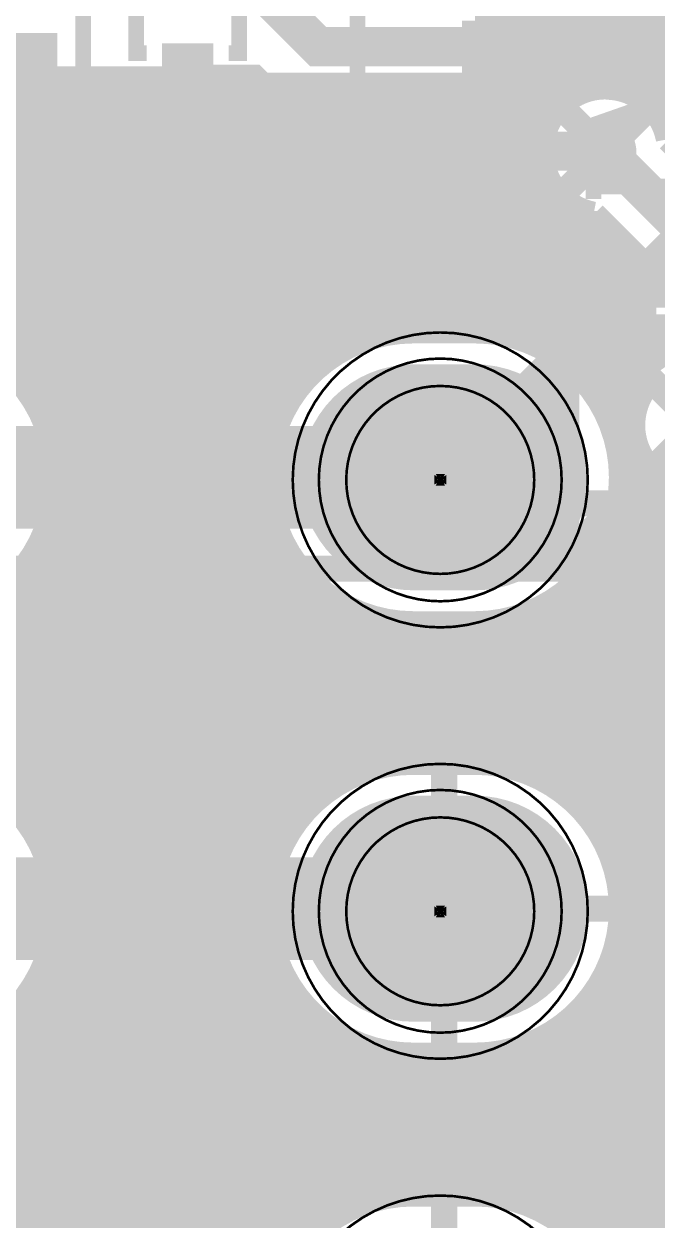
# Model space of a CAD drawing. Extents: x -11 to 221, y -93 to 178.
# Drawn here: x 38.41 to 44.57, y 86.37 to 98.01 of the extents above; entities that cross this region are included whole.
import ezdxf

# ---------------------------------------------------------------- set-up
doc = ezdxf.new("R2010")
doc.units = 0
doc.header["$MEASUREMENT"] = 0
doc.layers.get('0').update_dxf_attribs({"linetype": 'CONTINUOUS'})
for name, color, linetype in [('26-349-0_BOT', 7, 'CONTINUOUS'), ('26-349-0_DRD', 7, 'CONTINUOUS'), ('26-349-0_DRL', 2, 'CONTINUOUS'), ('26-349-0_FAB', 1, 'CONTINUOUS'), ('26-349-0_IN1', 3, 'CONTINUOUS'), ('26-349-0_IN2', 5, 'CONTINUOUS'), ('26-349-0_SMB', 10, 'CONTINUOUS'), ('26-349-0_SMT', 14, 'CONTINUOUS'), ('26-349-0_SPT', 9, 'CONTINUOUS'), ('26-349-0_SST', 12, 'CONTINUOUS'), ('26-349-0_TOP', 11, 'CONTINUOUS'), ('THRUHOLE_TAP', 15, 'CONTINUOUS')]:
    doc.layers.add(name, color=color, linetype=linetype)

# ---------------------------------------------------------------- blocks, each defined once
blk = doc.blocks.new('OBLONG_35')
at = {"const_width": 2.19964}
blk.add_lwpolyline([(0.29972, 0), (-0.29972, 0)], dxfattribs=at)
at = {"const_width": 1.09982}
for points in [[(-0.84963, 0, 1), (0.25019, 0, 1)], [(-0.25019, 0, 1), (0.84963, 0, 1)]]:
    blk.add_lwpolyline(points, format="xyb", close=True, dxfattribs=at)
blk = doc.blocks.new('ROUND_78')
at = {"const_width": 0.29972}
blk.add_lwpolyline([(-0.14986, 0, 1), (0.14986, 0, 1)], format="xyb", close=True, dxfattribs=at)
blk = doc.blocks.new('ROUND_29')
at = {"const_width": 0.90043}
blk.add_lwpolyline([(-0.450214, 0, 1), (0.450214, 0, 1)], format="xyb", close=True, dxfattribs=at)
blk = doc.blocks.new('ROUND_102')
at = {"const_width": 0.10033}
blk.add_lwpolyline([(-0.050164, 0, 1), (0.050164, 0, 1)], format="xyb", close=True, dxfattribs=at)
blk = doc.blocks.new('ROUND_92')
at = {"const_width": 0.0127}
blk.add_lwpolyline([(-0.00635, 0, 1), (0.00635, 0, 1)], format="xyb", close=True, dxfattribs=at)
blk = doc.blocks.new('ROUND_82')
at = {"const_width": 0.29972}
blk.add_lwpolyline([(-0.14986, 0, 1), (0.14986, 0, 1)], format="xyb", close=True, dxfattribs=at)
blk = doc.blocks.new('RECTANGLE_5')
blk.add_solid([(0.63627, 0.51308), (0.63627, -0.51308), (-0.63627, 0.51308), (-0.63627, -0.51308)])
blk = doc.blocks.new('RECTANGLE_18')
blk.add_solid([(0.25019, 0.40005), (0.25019, -0.40005), (-0.25019, 0.40005), (-0.25019, -0.40005)])
blk = doc.blocks.new('ROUND_88')
at = {"const_width": 0.10033}
blk.add_lwpolyline([(-0.050164, 0, 1), (0.050164, 0, 1)], format="xyb", close=True, dxfattribs=at)

msp = doc.modelspace()

# ---------------------------------------------------------------- linework, layer by layer
at = {"layer": '26-349-0_BOT'}
for points, const_width in [([(46.3423, 97.409), (17.145, 97.409)], 0.254), ([(38.4048, 97.409), (38.4048, 94.50832)], 0.254), ([(38.6334, 97.409), (38.6334, 94.11462)], 0.254), ([(38.862, 97.409), (38.862, 50.75936)], 0.254), ([(39.0906, 97.409), (39.0906, 50.83048)], 0.254), ([(39.3192, 97.409), (39.3192, 50.85842)], 0.254), ([(39.5478, 97.409), (39.5478, 50.84826)], 0.254), ([(39.7764, 97.409), (39.7764, 50.79492)], 0.254), ([(40.005, 97.409), (40.005, 50.6984)], 0.254), ([(40.2336, 97.409), (40.2336, 50.54092)], 0.254), ([(40.4622, 97.409), (40.4622, 50.28946)], 0.254), ([(40.6908, 97.409), (40.6908, 49.68748)], 0.254), ([(40.9194, 97.409), (40.9194, 94.234)], 0.254), ([(41.148, 97.409), (41.148, 94.56674)], 0.254), ([(41.3766, 97.409), (41.3766, 94.7674)], 0.254), ([(41.6052, 97.409), (41.6052, 94.89948)], 0.254), ([(41.8338, 97.409), (41.8338, 94.98076)], 0.254), ([(42.0624, 97.409), (42.0624, 95.02394)], 0.254), ([(42.291, 97.409), (42.291, 95.02902)], 0.254), ([(42.5196, 97.409), (42.5196, 95.02902)], 0.254), ([(42.7482, 97.409), (42.7482, 95.02902)], 0.254), ([(42.9768, 97.409), (42.9768, 95.01886)], 0.254), ([(43.2054, 97.409), (43.2054, 94.9706)], 0.254), ([(43.434, 97.409), (43.434, 94.8817)], 0.254), ([(43.6626, 97.409), (43.6626, 97.25406)], 0.254), ([(43.8912, 97.409), (43.8912, 97.37852)], 0.254), ([(44.3484, 97.409), (44.3484, 97.33788)], 0.254), ([(44.577, 97.409), (44.577, 97.14484)], 0.254), ([(43.60926, 97.2058), (17.145, 97.2058)], 0.254), ([(46.3423, 97.2058), (44.5262, 97.2058)], 0.254), ([(43.4721, 96.9772), (17.145, 96.9772)], 0.254), ([(46.3423, 96.9772), (44.6659, 96.9772)], 0.254), ([(44.68622, 96.89084), (45.31868, 96.25838)], 0.254), ([(43.43908, 96.7486), (17.145, 96.7486)], 0.254), ([(44.958, 94.107), (44.958, 95.885), (44.069, 96.774)], 0.381), ([(43.49242, 96.52), (17.145, 96.52)], 0.254), ([(43.6626, 96.2914), (17.145, 96.2914)], 0.254), ([(43.6626, 96.2914), (43.6626, 94.73946)], 0.254), ([(43.8912, 96.16948), (43.8912, 94.52356)], 0.254), ([(43.95216, 96.15424), (44.4373, 95.6691)], 0.254), ([(44.0436, 96.0628), (17.145, 96.0628)], 0.254), ([(44.1198, 95.9866), (44.1198, 94.15018)], 0.254), ([(44.2722, 95.8342), (17.145, 95.8342)], 0.254), ([(44.3484, 95.758), (44.3484, 94.26448)], 0.254), ([(44.4373, 95.6056), (17.145, 95.6056)], 0.254), ([(44.4373, 95.6691), (44.4373, 94.46006)], 0.254), ([(44.4373, 95.377), (30.13456, 95.377)], 0.254), ([(44.4373, 95.1484), (30.67304, 95.1484)], 0.254), ([(42.799, 95.02902), (42.19956, 95.02902)], 0.254), ([(41.65092, 94.9198), (37.84854, 94.9198)], 0.254), ([(44.4373, 94.9198), (43.35018, 94.9198)], 0.254), ([(41.275, 94.6912), (38.22446, 94.6912)], 0.254), ([(44.4373, 94.6912), (43.72356, 94.6912)], 0.254), ([(41.0591, 94.4626), (38.44036, 94.4626)], 0.254), ([(44.4373, 94.4626), (43.93946, 94.4626)], 0.254), ([(40.9194, 94.234), (38.58006, 94.234)], 0.254), ([(44.34078, 94.234), (44.0817, 94.234)], 0.254), ([(40.82796, 94.0054), (38.6715, 94.0054)], 0.254), ([(44.3357, 94.0054), (44.1706, 94.0054)], 0.254), ([(44.3484, 93.94698), (44.3484, 84.5693)], 0.254), ([(40.7797, 93.7768), (38.71976, 93.7768)], 0.254), ([(44.42206, 93.7768), (44.21886, 93.7768)], 0.254), ([(44.577, 93.60408), (44.577, 84.56422)], 0.254), ([(40.77208, 93.5482), (38.72738, 93.5482)], 0.254), ([(44.6659, 93.5482), (44.22902, 93.5482)], 0.254), ([(40.79748, 93.3196), (38.70198, 93.3196)], 0.254), ([(56.5023, 93.3196), (44.20108, 93.3196)], 0.254), ([(38.6334, 93.08338), (38.6334, 89.916)], 0.254), ([(40.86352, 93.091), (38.63594, 93.091)], 0.254), ([(44.1198, 93.05036), (44.1198, 89.94902)], 0.254), ([(56.5023, 93.091), (44.13504, 93.091)], 0.254), ([(40.9194, 92.964), (40.9194, 90.03538)], 0.254), ([(40.97528, 92.8624), (38.52418, 92.8624)], 0.254), ([(56.5023, 92.8624), (44.02582, 92.8624)], 0.254), ([(38.4048, 92.69222), (38.4048, 90.30716)], 0.254), ([(43.8912, 92.67444), (43.8912, 90.3224)], 0.254), ([(41.14546, 92.6338), (38.354, 92.6338)], 0.254), ([(41.148, 92.63126), (41.148, 90.36812)], 0.254), ([(56.5023, 92.6338), (43.8531, 92.6338)], 0.254), ([(41.3766, 92.4306), (41.3766, 90.56878)], 0.254), ([(43.6626, 92.45854), (43.6626, 90.5383)], 0.254), ([(41.4147, 92.4052), (38.08476, 92.4052)], 0.254), ([(43.434, 92.31884), (43.434, 90.68054)], 0.254), ([(56.5023, 92.4052), (43.5864, 92.4052)], 0.254), ([(41.6052, 92.29852), (41.6052, 90.69832)], 0.254), ([(41.8338, 92.21724), (41.8338, 90.78214)], 0.254), ([(43.2054, 92.2274), (43.2054, 90.76944)], 0.254), ([(42.05986, 92.1766), (37.4396, 92.1766)], 0.254), ([(42.0624, 92.1766), (42.0624, 90.82278)], 0.254), ([(42.799, 92.16898), (42.19956, 92.16898)], 0.254), ([(42.291, 92.16898), (42.291, 90.8304)], 0.254), ([(42.5196, 92.16898), (42.5196, 90.8304)], 0.254), ([(42.7482, 92.16898), (42.7482, 90.8304)], 0.254), ([(56.5023, 92.1766), (42.9387, 92.1766)], 0.254), ([(42.9768, 92.17914), (42.9768, 90.8177)], 0.254), ([(45.60062, 91.948), (30.48762, 91.948)], 0.254), ([(45.41012, 91.7194), (17.145, 91.7194)], 0.254), ([(45.34662, 91.4908), (17.145, 91.4908)], 0.254), ([(45.36948, 91.2622), (17.145, 91.2622)], 0.254), ([(45.4914, 91.0336), (17.145, 91.0336)], 0.254), ([(41.9354, 90.805), (37.56406, 90.805)], 0.254), ([(42.799, 90.8304), (42.19956, 90.8304)], 0.254), ([(42.49928, 90.8304), (42.49928, 89.40038)], 0.254), ([(56.44642, 90.805), (43.06316, 90.805)], 0.254), ([(41.38676, 90.5764), (38.1127, 90.5764)], 0.254), ([(56.39308, 90.5764), (43.6118, 90.5764)], 0.254), ([(41.13022, 90.3478), (38.36924, 90.3478)], 0.254), ([(56.4261, 90.3478), (43.87088, 90.3478)], 0.254), ([(40.96512, 90.1192), (38.53434, 90.1192)], 0.254), ([(56.56326, 90.1192), (44.03598, 90.1192)], 0.254), ([(40.8559, 89.8906), (38.64356, 89.8906)], 0.254), ([(57.2643, 89.8906), (44.14266, 89.8906)], 0.254), ([(40.79494, 89.662), (38.70452, 89.662)], 0.254), ([(57.2643, 89.662), (44.20616, 89.662)], 0.254), ([(38.72992, 89.40038), (37.00018, 89.40038)], 0.254), ([(40.76954, 89.4334), (38.72992, 89.4334)], 0.254), ([(40.76954, 89.40038), (42.49928, 89.40038)], 0.254), ([(44.22902, 89.40038), (42.49928, 89.40038)], 0.254), ([(42.49928, 87.97036), (42.49928, 89.40038)], 0.254), ([(57.2643, 89.4334), (44.22902, 89.4334)], 0.254), ([(40.78224, 89.2048), (38.71722, 89.2048)], 0.254), ([(57.2643, 89.2048), (44.21632, 89.2048)], 0.254), ([(40.83304, 88.9762), (38.66642, 88.9762)], 0.254), ([(50.49266, 88.9762), (44.16552, 88.9762)], 0.254), ([(38.6334, 88.88222), (38.6334, 85.71484)], 0.254), ([(44.1198, 88.8492), (44.1198, 85.7504)], 0.254), ([(40.92702, 88.7476), (38.57244, 88.7476)], 0.254), ([(40.9194, 88.76284), (40.9194, 85.83422)], 0.254), ([(50.34026, 88.7476), (44.07154, 88.7476)], 0.254), ([(38.4048, 88.49106), (38.4048, 86.10854)], 0.254), ([(41.07434, 88.519), (38.42512, 88.519)], 0.254), ([(43.8912, 88.47582), (43.8912, 86.12378)], 0.254), ([(50.29708, 88.519), (43.92676, 88.519)], 0.254), ([(41.148, 88.4301), (41.148, 86.16696)], 0.254), ([(41.29786, 88.2904), (38.2016, 88.2904)], 0.254), ([(43.6626, 88.25992), (43.6626, 86.33968)], 0.254), ([(50.34026, 88.2904), (43.70324, 88.2904)], 0.254), ([(41.3766, 88.22944), (41.3766, 86.36762)], 0.254), ([(43.434, 88.11768), (43.434, 86.48192)], 0.254), ([(41.6941, 88.0618), (37.80536, 88.0618)], 0.254), ([(41.6052, 88.0999), (41.6052, 86.4997)], 0.254), ([(41.8338, 88.01608), (41.8338, 86.58098)], 0.254), ([(43.2054, 88.02878), (43.2054, 86.57082)], 0.254), ([(50.49266, 88.0618), (43.30446, 88.0618)], 0.254), ([(42.0624, 87.97544), (42.0624, 86.62416)], 0.254), ([(42.799, 87.97036), (42.19956, 87.97036)], 0.254), ([(42.291, 87.97036), (42.291, 86.62924)], 0.254), ([(42.5196, 87.97036), (42.5196, 86.62924)], 0.254), ([(42.7482, 87.97036), (42.7482, 86.62924)], 0.254), ([(42.9768, 87.98052), (42.9768, 86.61908)], 0.254), ([(57.9755, 87.8332), (17.145, 87.8332)], 0.254), ([(57.9755, 87.6046), (17.145, 87.6046)], 0.254), ([(57.9755, 87.376), (17.145, 87.376)], 0.254), ([(57.9755, 87.1474), (17.145, 87.1474)], 0.254), ([(57.9755, 86.9188), (17.145, 86.9188)], 0.254), ([(57.9755, 86.6902), (17.145, 86.6902)], 0.254), ([(42.799, 86.62924), (42.19956, 86.62924)], 0.254), ([(42.49928, 86.62924), (42.49928, 85.19922)], 0.254), ([(41.52646, 86.4616), (37.973, 86.4616)], 0.254), ([(57.9755, 86.4616), (43.4721, 86.4616)], 0.254)]:
    msp.add_lwpolyline(points, dxfattribs=dict(at, const_width=const_width))
at = {"layer": '26-349-0_BOT', "const_width": 0.254}
for points in [[(44.069, 97.40392, 0.4142136), (43.43908, 96.774)], [(44.68622, 96.89084, 0.3604212), (44.069, 97.40138)], [(43.43908, 96.774, 0.3606326), (43.95216, 96.15424)], [(38.72992, 93.599, 0.4142136), (37.2999, 95.02902)], [(42.19956, 95.02902, 0.4142136), (40.76954, 93.599)], [(44.22902, 93.599, 0.4142136), (42.799, 95.02902)], [(44.4373, 94.46006, 0.1500719), (44.32889, 94.107)], [(44.32808, 94.107, 0.4142136), (44.958, 93.47708)], [(37.2999, 92.16898, 0.4142136), (38.72992, 93.599)], [(40.76954, 93.599, 0.4142136), (42.19956, 92.16898)], [(42.799, 92.16898, 0.4142136), (44.22902, 93.599)], [(38.72992, 89.40038, 0.4142136), (37.2999, 90.8304)], [(42.19956, 90.8304, 0.4142136), (40.76954, 89.40038)], [(44.22902, 89.40038, 0.4142136), (42.799, 90.8304)], [(37.2999, 87.97036, 0.4142136), (38.72992, 89.40038)], [(40.76954, 89.40038, 0.4142136), (42.19956, 87.97036)], [(42.799, 87.97036, 0.4142136), (44.22902, 89.40038)], [(38.72992, 85.19922, 0.4142136), (37.2999, 86.62924)], [(42.19956, 86.62924, 0.4142136), (40.76954, 85.19922)], [(44.22902, 85.19922, 0.4142136), (42.799, 86.62924)]]:
    msp.add_lwpolyline(points, format="xyb", dxfattribs=at)
at = {"layer": '26-349-0_DRD', "const_width": 0.254}
for points in [[(43.053, 100.076), (43.053, 97.536)], [(45.593, 100.076), (43.053, 97.536)], [(42.799, 98.044), (42.799, 95.504)], [(45.339, 98.044), (42.799, 98.044)], [(45.339, 98.044), (42.799, 95.504)], [(45.339, 95.504), (42.799, 98.044)], [(43.053, 97.536), (45.593, 97.536)], [(42.799, 95.504), (45.339, 95.504)], [(43.688, 95.377), (43.688, 92.837)], [(46.228, 95.377), (43.688, 95.377)], [(46.228, 95.377), (43.688, 92.837)], [(46.228, 92.837), (43.688, 95.377)], [(42.24528, 94.234), (41.86428, 93.853)], [(42.75328, 94.234), (42.24528, 94.234)], [(43.13428, 93.853), (42.75328, 94.234)], [(41.86428, 93.853), (41.86428, 93.345)], [(43.13428, 93.345), (43.13428, 93.853)], [(41.86428, 93.345), (42.24528, 92.964)], [(42.75328, 92.964), (43.13428, 93.345)], [(42.24528, 92.964), (42.75328, 92.964)], [(43.688, 92.837), (46.228, 92.837)], [(42.24528, 90.03538), (41.86428, 89.65438)], [(42.75328, 90.03538), (42.24528, 90.03538)], [(43.13428, 89.65438), (42.75328, 90.03538)], [(41.86428, 89.65438), (41.86428, 89.14638)], [(43.13428, 89.14638), (43.13428, 89.65438)], [(41.86428, 89.14638), (42.24528, 88.76538)], [(42.75328, 88.76538), (43.13428, 89.14638)], [(42.24528, 88.76538), (42.75328, 88.76538)]]:
    msp.add_lwpolyline(points, dxfattribs=at)
at = {"layer": '26-349-0_FAB'}
for points, const_width in [([(-7.62, 142.24), (-7.62, 102.87), (17.78, 102.87), (17.78, 93.345), (55.88, 93.345), (55.88, 55.245), (48.895, 55.245), (48.895, -6.985), (109.22, -6.985), (109.22, 45.72), (66.04, 45.72), (66.04, 142.875), (33.655, 142.875), (27.94, 148.59), (27.94, 152.4), (11.43, 152.4), (11.43, 142.24), (-7.62, 142.24)], 0.254), ([(42.46118, 93.5736), (42.48658, 93.53042), (42.43832, 93.53042), (42.46118, 93.5736), (42.418, 93.55074), (42.418, 93.599), (42.46118, 93.5736), (42.43832, 93.61932), (42.48658, 93.61932), (42.46118, 93.5736), (42.5069, 93.599), (42.5069, 93.55074), (42.46118, 93.5736)], 0.0254), ([(17.78, 88.9), (17.78, 41.275), (47.625, 41.275), (47.625, 56.515), (55.245, 56.515), (55.245, 92.71), (17.78, 92.71), (17.78, 88.9)], 0.254), ([(42.46118, 89.37498), (42.48658, 89.32926), (42.43832, 89.32926), (42.46118, 89.37498), (42.418, 89.34958), (42.418, 89.40038), (42.46118, 89.37498), (42.43832, 89.41816), (42.48658, 89.41816), (42.46118, 89.37498), (42.5069, 89.40038), (42.5069, 89.34958), (42.46118, 89.37498)], 0.0254)]:
    msp.add_lwpolyline(points, dxfattribs=dict(at, const_width=const_width))
at = {"layer": '26-349-0_FAB', "const_width": 0.0254}
for points in [[(42.46118, 95.0087, 0.4142136), (41.02608, 93.5736)], [(43.89628, 93.5736, 0.4142136), (42.46118, 95.0087)], [(42.46118, 94.7547, 0.4142136), (41.28008, 93.5736)], [(43.64228, 93.5736, 0.4142136), (42.46118, 94.7547)], [(42.46118, 94.488, 0.4142136), (41.54678, 93.5736)], [(43.37558, 93.5736, 0.4142136), (42.46118, 94.488)], [(41.02608, 93.5736, 0.4142136), (42.46118, 92.1385)], [(41.28008, 93.5736, 0.4142136), (42.46118, 92.3925)], [(41.54678, 93.5736, 0.4142136), (42.46118, 92.6592)], [(42.46118, 92.6592, 0.4142136), (43.37558, 93.5736)], [(42.46118, 92.1385, 0.4142136), (43.89628, 93.5736)], [(42.46118, 92.3925, 0.4142136), (43.64228, 93.5736)], [(42.46118, 90.81008, 0.4142136), (41.02608, 89.37498)], [(43.89628, 89.37498, 0.4142136), (42.46118, 90.81008)], [(42.46118, 90.55608, 0.4142136), (41.28008, 89.37498)], [(43.64228, 89.37498, 0.4142136), (42.46118, 90.55608)], [(42.46118, 90.28938, 0.4142136), (41.54678, 89.37498)], [(43.37558, 89.37498, 0.4142136), (42.46118, 90.28938)], [(41.02608, 89.37498, 0.4142136), (42.46118, 87.93988)], [(41.28008, 89.37498, 0.4142136), (42.46118, 88.19388)], [(41.54678, 89.37498, 0.4142136), (42.46118, 88.46058)], [(42.46118, 88.46058, 0.4142136), (43.37558, 89.37498)], [(42.46118, 87.93988, 0.4142136), (43.89628, 89.37498)], [(42.46118, 88.19388, 0.4142136), (43.64228, 89.37498)], [(42.46118, 86.60892, 0.4142136), (41.02608, 85.17382)], [(43.89628, 85.17382, 0.4142136), (42.46118, 86.60892)]]:
    msp.add_lwpolyline(points, format="xyb", dxfattribs=at)
at = {"layer": '26-349-0_SST'}
for points, const_width in [([(37.211, 100.203), (37.211, 96.647), (38.989, 96.647), (38.989, 100.203), (37.211, 100.203)], 0.1524), ([(43.434, 96.012), (43.434, 99.568), (41.656, 99.568), (41.656, 96.012), (43.434, 96.012)], 0.1524), ([(39.60622, 99.1235), (39.50462, 99.1235), (39.50462, 97.7265), (39.60622, 97.7265)], 0.1524), ([(40.40378, 97.7265), (40.50538, 97.7265), (40.50538, 99.1235), (40.40378, 99.1235)], 0.1524), ([(44.46016, 97.50298), (44.46016, 97.14738), (44.63034, 97.028), (44.80052, 97.028), (44.96816, 97.14738), (44.96816, 97.50298), (43.95216, 97.50298)], 0.1524), ([(44.46016, 97.2058), (43.95216, 97.028)], 0.1524), ([(39.41826, 96.7994), (39.41826, 96.4438), (39.75608, 96.32442), (40.0939, 96.32442), (40.43426, 96.4438), (40.43426, 96.7994)], 0.1524), ([(39.41826, 96.73844), (40.43426, 96.73844)], 0.1524), ([(43.95216, 96.30918), (43.95216, 96.5454)], 0.1524), ([(43.95216, 96.42856), (44.96816, 96.42856), (44.80052, 96.5454)], 0.1524), ([(39.41826, 95.48622), (39.41826, 95.9612), (40.0939, 95.48622), (40.26408, 95.48622), (40.43426, 95.54464), (40.43426, 95.90024), (40.26408, 95.9612)], 0.1524), ([(43.95216, 95.82658), (44.96816, 95.47098), (44.96816, 95.94596)], 0.1524), ([(44.12234, 95.10776), (43.95216, 95.0468), (43.95216, 94.6912), (44.12234, 94.63278), (44.46016, 94.63278), (44.63034, 94.75216), (44.63034, 95.10776), (44.96816, 95.10776), (44.96816, 94.63278)], 0.1524), ([(36.29914, 93.599), (42.49928, 93.599)], 1.00076), ([(36.29914, 89.40038), (42.49928, 89.40038)], 1.00076), ([(44.8818, 88.5063), (44.82338, 88.33866), (44.46778, 88.33866), (44.40936, 88.5063), (44.40936, 89.18448), (44.46778, 89.35466), (44.82338, 89.35466), (44.8818, 89.18448)], 0.1524)]:
    msp.add_lwpolyline(points, dxfattribs=dict(at, const_width=const_width))
at = {"layer": '26-349-0_TOP'}
for points, const_width in [([(48.006, 97.79), (41.275, 97.79), (40.005, 99.06), (40.005, 99.42576)], 0.381), ([(40.005, 97.42424), (39.98976, 97.409), (38.1, 97.409)], 0.381), ([(42.545, 96.774), (41.275, 96.774), (40.62476, 97.42424), (40.005, 97.42424)], 0.381), ([(50.8, 97.0788), (50.673, 96.901), (50.546, 97.028), (45.92828, 97.028), (42.49928, 93.599)], 0.381), ([(39.16934, 96.7867), (39.16934, 96.46412)], 0.254), ([(39.32428, 96.7867), (39.16934, 96.7867)], 0.254), ([(39.32428, 96.7486), (39.16934, 96.7486)], 0.254), ([(39.3192, 96.7867), (39.3192, 90.99804)], 0.254), ([(39.32428, 96.7867), (39.32428, 96.59366)], 0.254), ([(44.069, 96.774), (42.545, 96.774)], 0.381), ([(40.64762, 96.52), (39.16934, 96.52)], 0.254), ([(40.57396, 96.59366), (39.32428, 96.59366)], 0.254), ([(39.5478, 96.59366), (39.5478, 91.22664)], 0.254), ([(39.7764, 96.59366), (39.7764, 91.45524)], 0.254), ([(40.005, 96.59366), (40.005, 91.68384)], 0.254), ([(40.2336, 96.59366), (40.2336, 91.9099)], 0.254), ([(40.4622, 96.59366), (40.4622, 92.0369)], 0.254), ([(40.57396, 96.59366), (40.8305, 96.33966)], 0.254), ([(39.16934, 96.46412), (37.1983, 96.46412)], 0.254), ([(38.4048, 96.46412), (38.4048, 94.66072)], 0.254), ([(38.6334, 96.46412), (38.6334, 94.35338)], 0.254), ([(38.862, 96.46412), (38.862, 88.00084)], 0.254), ([(39.0906, 96.46412), (39.0906, 90.74404)], 0.254), ([(40.6908, 96.47682), (40.6908, 93.85808)], 0.254), ([(40.8813, 96.2914), (37.1983, 96.2914)], 0.254), ([(40.9194, 96.26346), (40.9194, 94.43974)], 0.254), ([(41.148, 96.1644), (41.148, 94.71152)], 0.254), ([(41.47566, 96.1517), (41.275, 96.1517)], 0.254), ([(41.3766, 96.1517), (41.3766, 94.89186)], 0.254), ([(41.47566, 96.1517), (41.47566, 95.82912)], 0.254), ([(43.61434, 96.1517), (43.61434, 95.82912)], 0.254), ([(43.68292, 96.1517), (43.61434, 96.1517)], 0.254), ([(43.6626, 96.1517), (43.6626, 95.64116)], 0.254), ([(41.47566, 96.0628), (37.1983, 96.0628)], 0.254), ([(44.06392, 96.04248), (43.11904, 95.0976)], 0.254), ([(43.89628, 96.0628), (43.61434, 96.0628)], 0.254), ([(43.8912, 96.0628), (43.8912, 95.86976)], 0.254), ([(43.85564, 95.8342), (37.1983, 95.8342)], 0.254), ([(43.61434, 95.82912), (41.47566, 95.82912)], 0.254), ([(41.6052, 95.82912), (41.6052, 95.01124)], 0.254), ([(41.8338, 95.82912), (41.8338, 95.08744)], 0.254), ([(42.0624, 95.82912), (42.0624, 95.12554)], 0.254), ([(42.291, 95.82912), (42.291, 95.13062)], 0.254), ([(42.5196, 95.82912), (42.5196, 95.13062)], 0.254), ([(42.7482, 95.82912), (42.7482, 95.13062)], 0.254), ([(42.9768, 95.82912), (42.9768, 95.12046)], 0.254), ([(43.2054, 95.82912), (43.2054, 95.18396)], 0.254), ([(43.434, 95.82912), (43.434, 95.41256)], 0.254), ([(43.62704, 95.6056), (37.1983, 95.6056)], 0.254), ([(43.3959, 95.377), (37.1983, 95.377)], 0.254), ([(43.1673, 95.1484), (37.1983, 95.1484)], 0.254), ([(42.799, 95.13062), (42.19956, 95.13062)], 0.254), ([(41.42232, 94.9198), (38.07714, 94.9198)], 0.254), ([(41.12514, 94.6912), (38.37432, 94.6912)], 0.254), ([(40.93464, 94.4626), (38.56482, 94.4626)], 0.254), ([(40.8051, 94.234), (38.69436, 94.234)], 0.254), ([(40.72382, 94.0054), (38.77564, 94.0054)], 0.254), ([(40.6781, 93.7768), (38.82136, 93.7768)], 0.254), ([(40.67048, 93.5482), (38.82898, 93.5482)], 0.254), ([(40.69334, 93.3196), (38.80612, 93.3196)], 0.254), ([(40.6908, 93.33992), (40.6908, 92.0623)], 0.254), ([(52.52466, 90.51036), (52.578, 90.5637), (52.578, 91.44), (51.054, 92.964), (44.958, 92.964), (43.434, 91.44), (40.64, 91.44), (39.624, 90.424), (39.624, 87.884), (37.00018, 85.26018), (37.00018, 85.19922)], 0.381), ([(40.7543, 93.091), (38.74516, 93.091)], 0.254), ([(38.6334, 92.84716), (38.6334, 90.15222)], 0.254), ([(40.85844, 92.8624), (38.64102, 92.8624)], 0.254), ([(40.9194, 92.7608), (40.9194, 92.0623)], 0.254), ([(38.4048, 92.53982), (38.4048, 90.45956)], 0.254), ([(41.01084, 92.6338), (38.48862, 92.6338)], 0.254), ([(41.148, 92.48648), (41.148, 92.0623)], 0.254), ([(41.24198, 92.4052), (38.25748, 92.4052)], 0.254), ([(41.3766, 92.30868), (41.3766, 92.0623)], 0.254), ([(45.21454, 92.3417), (43.8785, 91.00566)], 0.254), ([(41.63314, 92.1766), (37.86632, 92.1766)], 0.254), ([(41.6052, 92.1893), (41.6052, 92.0623)], 0.254), ([(41.8338, 92.1131), (41.8338, 92.0623)], 0.254), ([(43.24858, 92.13596), (43.17492, 92.0623)], 0.254), ([(43.2054, 92.12326), (43.2054, 92.09024)], 0.254), ([(43.17492, 92.0623), (40.64, 92.0623)], 0.254), ([(42.799, 92.06738), (42.19956, 92.06738)], 0.254), ([(40.27932, 91.948), (30.70098, 91.948)], 0.254), ([(40.20058, 91.87942), (39.18966, 90.8685)], 0.254), ([(40.03802, 91.7194), (30.13964, 91.7194)], 0.254), ([(44.577, 91.70162), (44.577, 87.11184)], 0.254), ([(45.29836, 91.7194), (44.59224, 91.7194)], 0.254), ([(39.80942, 91.4908), (17.145, 91.4908)], 0.254), ([(44.3484, 91.47302), (44.3484, 87.34044)], 0.254), ([(45.24502, 91.4908), (44.36364, 91.4908)], 0.254), ([(39.58082, 91.2622), (17.145, 91.2622)], 0.254), ([(45.2628, 91.2622), (44.13504, 91.2622)], 0.254), ([(44.1198, 91.24442), (44.1198, 90.17508)], 0.254), ([(39.35222, 91.0336), (17.145, 91.0336)], 0.254), ([(45.3644, 91.0336), (43.90644, 91.0336)], 0.254), ([(43.8912, 91.01582), (43.8912, 90.4748)], 0.254), ([(39.13124, 90.805), (37.90696, 90.805)], 0.254), ([(40.89654, 90.8177), (40.2463, 90.16492)], 0.254), ([(41.5925, 90.805), (40.88384, 90.805)], 0.254), ([(41.62044, 90.8177), (40.89654, 90.8177)], 0.254), ([(40.9194, 90.8177), (40.9194, 90.23858)], 0.254), ([(41.148, 90.8177), (41.148, 90.5129)], 0.254), ([(41.3766, 90.8177), (41.3766, 90.6907)], 0.254), ([(43.434, 90.8177), (43.37812, 90.8177)], 0.254), ([(45.61078, 90.805), (43.4086, 90.805)], 0.254), ([(43.6626, 90.86088), (43.6626, 90.6653)], 0.254), ([(39.01948, 90.5764), (38.28034, 90.5764)], 0.254), ([(41.21912, 90.5764), (40.65524, 90.5764)], 0.254), ([(40.6908, 90.60942), (40.6908, 89.65692)], 0.254), ([(46.2788, 90.5764), (43.77944, 90.5764)], 0.254), ([(39.0017, 90.3478), (38.50132, 90.3478)], 0.254), ([(39.0017, 90.424), (39.0017, 88.14054)], 0.254), ([(40.99814, 90.3478), (40.42664, 90.3478)], 0.254), ([(40.4622, 90.38082), (40.4622, 87.31504)], 0.254), ([(46.2788, 90.3478), (44.00296, 90.3478)], 0.254), ([(39.0017, 90.1192), (38.65118, 90.1192)], 0.254), ([(40.2463, 90.16492), (40.2463, 87.884)], 0.254), ([(40.84828, 90.1192), (40.2463, 90.1192)], 0.254), ([(49.9237, 90.1192), (44.15028, 90.1192)], 0.254), ([(39.0017, 89.8906), (38.75024, 89.8906)], 0.254), ([(40.74922, 89.8906), (40.2463, 89.8906)], 0.254), ([(46.93412, 89.8906), (44.24934, 89.8906)], 0.254), ([(39.0017, 89.662), (38.80866, 89.662)], 0.254), ([(40.6908, 89.662), (40.2463, 89.662)], 0.254), ([(46.93412, 89.662), (44.30776, 89.662)], 0.254), ([(38.83152, 89.40038), (37.00018, 89.40038)], 0.254), ([(39.0017, 89.4334), (38.83152, 89.4334)], 0.254), ([(40.66794, 89.4334), (40.2463, 89.4334)], 0.254), ([(40.66794, 89.40038), (42.49928, 89.40038)], 0.254), ([(44.33062, 89.40038), (42.49928, 89.40038)], 0.254), ([(46.93412, 89.4334), (44.33062, 89.4334)], 0.254), ([(39.0017, 89.2048), (38.81882, 89.2048)], 0.254), ([(40.68064, 89.2048), (40.2463, 89.2048)], 0.254), ([(46.93412, 89.2048), (44.31792, 89.2048)], 0.254), ([(40.6908, 89.1413), (40.6908, 87.54364)], 0.254), ([(39.0017, 88.9762), (38.77056, 88.9762)], 0.254), ([(40.7289, 88.9762), (40.2463, 88.9762)], 0.254), ([(46.93412, 88.9762), (44.2722, 88.9762)], 0.254), ([(39.0017, 88.7476), (38.6842, 88.7476)], 0.254), ([(40.81526, 88.7476), (40.2463, 88.7476)], 0.254), ([(46.93412, 88.7476), (44.18584, 88.7476)], 0.254), ([(38.6334, 88.646), (38.6334, 87.77224)], 0.254), ([(44.1198, 88.62314), (44.1198, 87.56904)], 0.254), ([(39.0017, 88.519), (38.55212, 88.519)], 0.254), ([(40.94734, 88.519), (40.2463, 88.519)], 0.254), ([(40.9194, 88.55964), (40.9194, 87.77224)], 0.254), ([(46.93412, 88.519), (44.05376, 88.519)], 0.254), ([(39.0017, 88.2904), (38.35654, 88.2904)], 0.254), ([(38.4048, 88.33866), (38.4048, 87.54364)], 0.254), ([(41.14292, 88.2904), (40.2463, 88.2904)], 0.254), ([(41.148, 88.28532), (41.148, 87.94242)], 0.254), ([(46.93412, 88.2904), (43.85564, 88.2904)], 0.254), ([(43.8912, 88.32342), (43.8912, 87.79764)], 0.254), ([(39.0017, 88.14054), (37.5666, 86.70798)], 0.254), ([(43.6626, 88.13292), (43.6626, 87.95512)], 0.254), ([(38.92042, 88.0618), (38.04412, 88.0618)], 0.254), ([(41.45534, 88.0618), (40.2463, 88.0618)], 0.254), ([(41.3766, 88.10752), (41.3766, 87.9983)], 0.254), ([(46.93412, 88.0618), (43.54576, 88.0618)], 0.254), ([(41.58234, 87.9983), (41.402, 87.9983)], 0.254), ([(38.69182, 87.8332), (17.145, 87.8332)], 0.254), ([(40.96258, 87.81542), (38.77056, 85.62594)], 0.254), ([(40.98036, 87.8332), (40.24376, 87.8332)], 0.254), ([(50.673, 87.8332), (43.85564, 87.8332)], 0.254), ([(43.87342, 87.81542), (44.96054, 86.7283)], 0.254), ([(40.2336, 87.75954), (40.2336, 87.08644)], 0.254), ([(38.46322, 87.6046), (17.145, 87.6046)], 0.254), ([(40.74922, 87.6046), (40.18026, 87.6046)], 0.254), ([(58.928, 87.6046), (44.08424, 87.6046)], 0.254), ([(37.00018, 81.0006), (38.735, 82.73542), (38.735, 84.709), (41.402, 87.376), (43.434, 87.376), (44.704, 86.106), (50.419, 86.106), (52.52466, 84.00034), (52.52466, 82.25536)], 0.381), ([(40.06342, 87.44458), (38.61054, 85.9917)], 0.254), ([(40.52062, 87.376), (39.99484, 87.376)], 0.254), ([(40.005, 87.38362), (40.005, 86.85784)], 0.254), ([(58.928, 87.376), (44.31284, 87.376)], 0.254), ([(40.29202, 87.1474), (39.76624, 87.1474)], 0.254), ([(39.7764, 87.15502), (39.7764, 86.62924)], 0.254), ([(58.928, 87.1474), (44.54144, 87.1474)], 0.254), ([(40.06342, 86.9188), (39.53764, 86.9188)], 0.254), ([(39.5478, 86.92642), (39.5478, 86.40064)], 0.254), ([(39.83482, 86.6902), (39.30904, 86.6902)], 0.254), ([(39.3192, 86.69782), (39.3192, 86.17204)], 0.254), ([(39.60622, 86.4616), (39.08044, 86.4616)], 0.254), ([(39.0906, 86.46922), (39.0906, 85.94344)], 0.254)]:
    msp.add_lwpolyline(points, dxfattribs=dict(at, const_width=const_width))
at = {"layer": '26-349-0_TOP', "const_width": 0.254}
for points in [[(40.83558, 96.33458, 0.1989124), (41.275, 96.15257)], [(43.68292, 96.1517, 0.1379516), (44.06391, 96.04168)], [(38.83152, 93.599, 0.4142136), (37.2999, 95.13062)], [(42.19956, 95.13062, 0.4142136), (40.66794, 93.599)], [(43.11904, 95.0976, 0.0526482), (42.799, 95.13139)], [(37.2999, 92.06738, 0.4142136), (38.83152, 93.599)], [(40.66794, 93.599, 0.4142136), (42.19956, 92.06738)], [(42.799, 92.06738, 0.0746712), (43.24889, 92.13494)], [(40.64, 92.0623, 0.198913), (40.19997, 91.88003)], [(38.83152, 89.40038, 0.4142136), (37.2999, 90.932)], [(43.434, 90.8177, 0.1989118), (43.87403, 90.99997)], [(43.434, 90.8177, 0.1989118), (43.87403, 90.99997)], [(39.18458, 90.86342, 0.1989124), (39.00257, 90.424)], [(39.18458, 90.86342, 0.1989124), (39.00257, 90.424)], [(41.62044, 90.8177, 0.3046573), (40.66794, 89.40038)], [(44.33062, 89.40038, 0.3046575), (43.37812, 90.8177)], [(37.2999, 87.86876, 0.4142136), (38.83152, 89.40038)], [(40.66794, 89.40038, 0.2973533), (41.58234, 87.9983)], [(43.41876, 87.9983, 0.2969413), (44.33316, 89.40038)], [(40.06342, 87.44458, 0.1989124), (40.24543, 87.884)], [(41.402, 87.9983, 0.198913), (40.96197, 87.81603)], [(41.402, 87.9983, 0.198913), (40.96197, 87.81603)], [(43.87342, 87.81542, 0.1989124), (43.434, 87.99743)]]:
    msp.add_lwpolyline(points, format="xyb", dxfattribs=at)

# ---------------------------------------------------------------- block references
at = {"layer": '26-349-0_BOT'}
for name, p in [('ROUND_78', (44.069, 96.774)), ('OBLONG_35', (42.49928, 93.599)), ('OBLONG_35', (42.49928, 89.40038))]:
    msp.add_blockref(name, p, dxfattribs=at)
at = {"layer": '26-349-0_DRL'}
for name, p in [('ROUND_102', (44.069, 96.774)), ('ROUND_29', (42.49928, 93.599)), ('ROUND_29', (42.49928, 89.40038))]:
    msp.add_blockref(name, p, dxfattribs=at)
at = {"layer": '26-349-0_FAB'}
for p in [(42.46118, 93.5736), (42.46118, 89.37498)]:
    msp.add_blockref('ROUND_92', p, dxfattribs=at)
at = {"layer": '26-349-0_IN1'}
for name, p in [('ROUND_82', (44.069, 96.774)), ('OBLONG_35', (42.49928, 93.599)), ('OBLONG_35', (42.49928, 89.40038))]:
    msp.add_blockref(name, p, dxfattribs=at)
at = {"layer": '26-349-0_IN2'}
for name, p in [('ROUND_78', (44.069, 96.774)), ('OBLONG_35', (42.49928, 93.599)), ('OBLONG_35', (42.49928, 89.40038))]:
    msp.add_blockref(name, p, dxfattribs=at)
at = {"layer": '26-349-0_SMB'}
for p in [(42.49928, 93.599), (42.49928, 89.40038)]:
    msp.add_blockref('OBLONG_35', p, dxfattribs=at)
at = {"layer": '26-349-0_SMT'}
for name, p in [('RECTANGLE_5', (38.1, 97.409)), ('RECTANGLE_18', (40.005, 97.42424)), ('RECTANGLE_5', (42.545, 96.774)), ('OBLONG_35', (42.49928, 93.599)), ('OBLONG_35', (42.49928, 89.40038))]:
    msp.add_blockref(name, p, dxfattribs=at)
at = {"layer": '26-349-0_SPT'}
for name, p in [('RECTANGLE_5', (38.1, 97.409)), ('RECTANGLE_18', (40.005, 97.42424)), ('RECTANGLE_5', (42.545, 96.774))]:
    msp.add_blockref(name, p, dxfattribs=at)
at = {"layer": '26-349-0_TOP'}
for name, p in [('RECTANGLE_5', (38.1, 97.409)), ('RECTANGLE_18', (40.005, 97.42424)), ('RECTANGLE_5', (42.545, 96.774)), ('ROUND_78', (44.069, 96.774)), ('OBLONG_35', (42.49928, 93.599)), ('OBLONG_35', (42.49928, 89.40038))]:
    msp.add_blockref(name, p, dxfattribs=at)
at = {"layer": 'THRUHOLE_TAP'}
for name, p in [('ROUND_88', (44.069, 96.774)), ('ROUND_29', (42.49928, 93.599)), ('ROUND_29', (42.49928, 89.40038))]:
    msp.add_blockref(name, p, dxfattribs=at)

doc.saveas('drawing.dxf')
